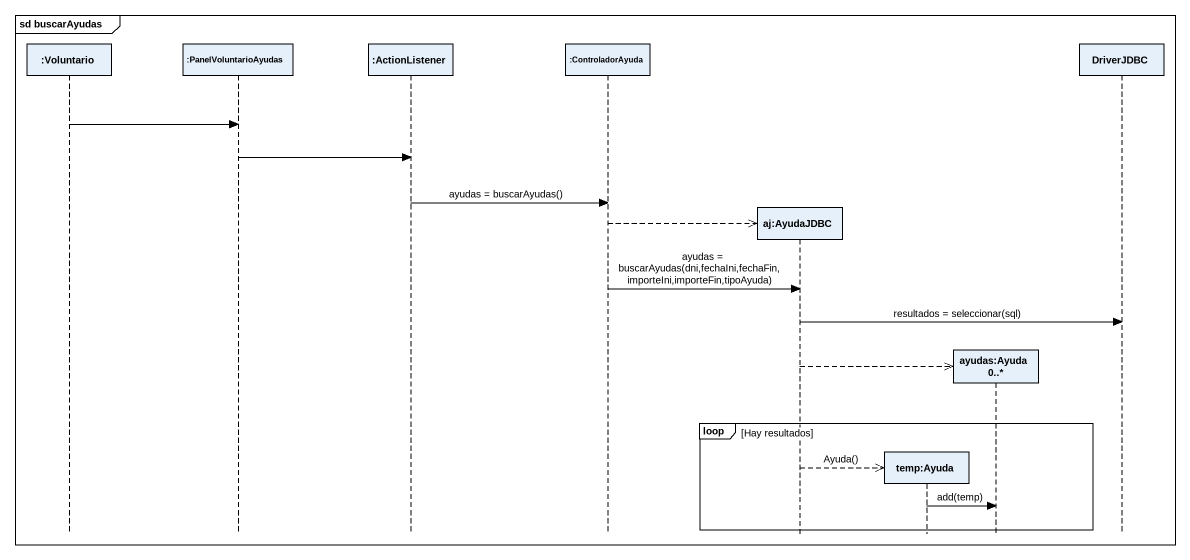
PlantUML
@startuml
mainframe sd buscarAyudas
hide footbox
participant ":Voluntario" as Voluntario
participant ":PanelVoluntarioAyudas" as PanelVoluntarioAyudas
participant ":ActionListener" as ActionListener
participant ":ControladorAyuda" as ControladorAyuda
participant "aj:AyudaJDBC" as aj_AyudaJDBC
participant "temp:Ayuda" as temp_Ayuda
participant "ayudas:Ayuda 0..*" as ayudas_Ayuda_0
participant DriverJDBC

Voluntario -> PanelVoluntarioAyudas
PanelVoluntarioAyudas -> ActionListener
ActionListener -> ControladorAyuda : ayudas = buscarAyudas()
ControladorAyuda -->> aj_AyudaJDBC **
ControladorAyuda -> aj_AyudaJDBC : ayudas = buscarAyudas(dni,fechaIni,fechaFin,importeIni,importeFin,tipoAyuda)
aj_AyudaJDBC -> DriverJDBC : resultados = seleccionar(sql)
aj_AyudaJDBC -->> ayudas_Ayuda_0 **
loop Hay resultados
  aj_AyudaJDBC -->> temp_Ayuda ** : Ayuda()
  temp_Ayuda -> ayudas_Ayuda_0 : add(temp)
end
@enduml
